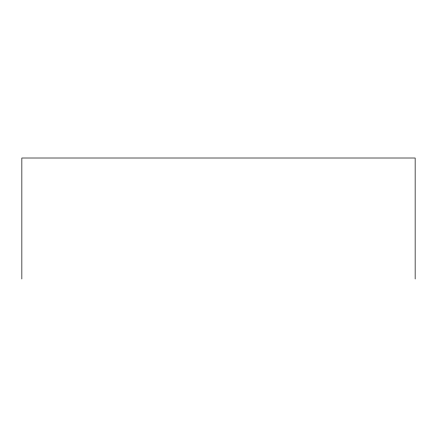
<?xml version="1.0" encoding="UTF-8"?>
<svg xmlns="http://www.w3.org/2000/svg" width="437" height="437" viewBox="0 0 437 437"><rect width="100%" height="100%" fill="white"/><g stroke="black" fill="none" stroke-linecap="round" stroke-linejoin="round"><path stroke-width="0.66" d="M415.15 278.992L415.15 158.008L21.85 158.008L21.85 278.992"/></g></svg>
